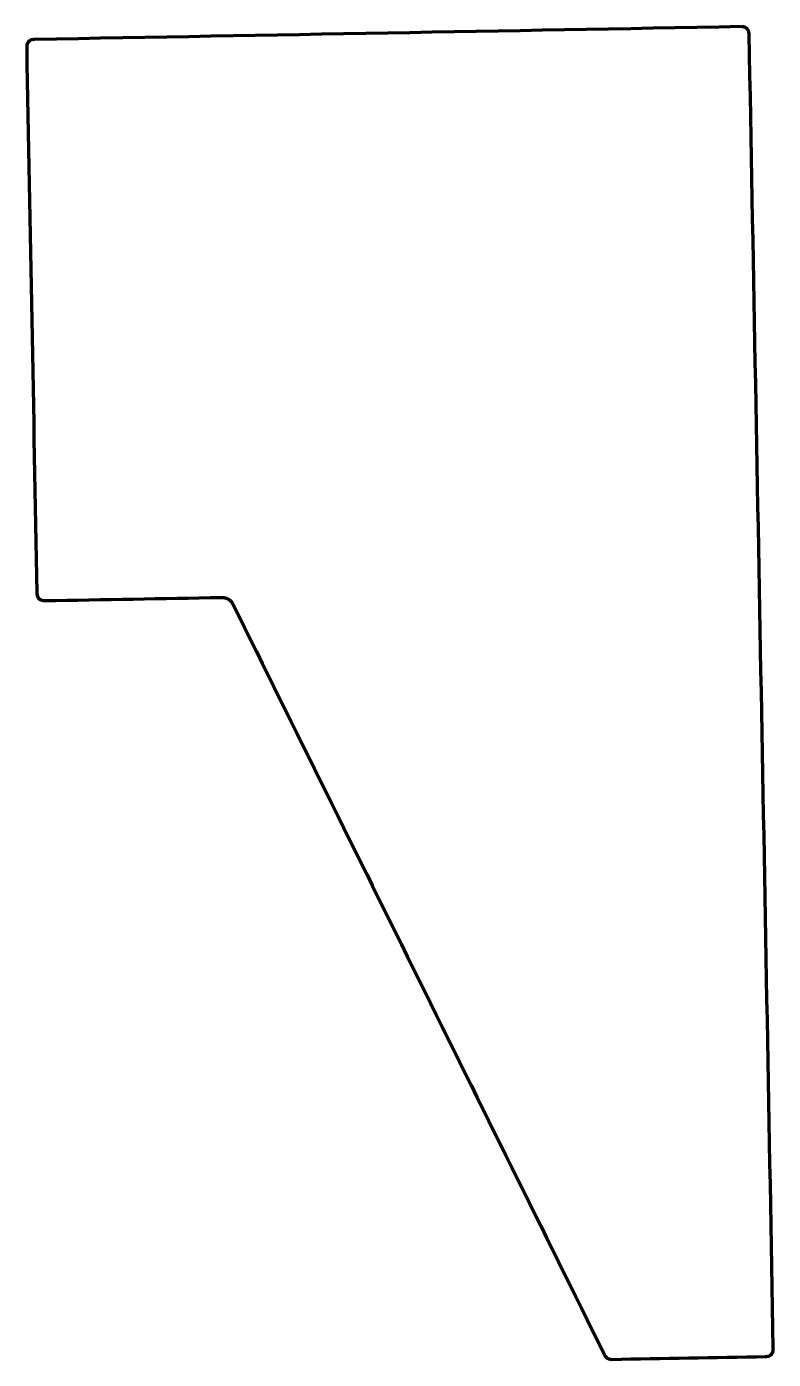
# Model space of a CAD drawing. Header units: millimetres. Extents: x 615 to 685, y 362 to 488.
import ezdxf

# ---------------------------------------------------------------- set-up
doc = ezdxf.new("R2010")
doc.units = ezdxf.units.MM
doc.layers.add('1', color=7, linetype='Continuous', true_color=0xffffff)

msp = doc.modelspace()

# ---------------------------------------------------------------- linework, layer by layer
at = {"layer": '1', "color": 155, "linetype": 'Continuous', "lineweight": 70}
for points in [[(682.38, 488.26), (660.02, 487.85), (637.66, 487.45), (615.29, 487.04)], [(685.44, 362.77), (684.69, 404.35), (683.93, 445.94), (683.15, 487.52)], [(614.56, 486.28), (614.88, 469.02), (615.2, 451.76), (615.53, 434.51)], [(616.29, 433.77), (621.87, 433.87), (627.45, 433.97), (633.03, 434.07)], [(634.17, 433.38), (645.92, 409.64), (657.67, 385.9), (669.42, 362.16)], [(670.1, 361.74), (674.97, 361.83), (679.84, 361.92), (684.71, 362.01)]]:
    msp.add_open_spline(points, degree=3, dxfattribs=at)
for points, knots in [([(683.15, 487.52), (683.15, 487.67), (683.09, 487.99), (682.74, 488.24), (682.49, 488.26), (682.38, 488.26)], [0, 0, 0, 0, 0.388727, 0.732649, 1, 1, 1, 1]), ([(615.29, 487.04), (615.17, 487.03), (614.91, 487), (614.59, 486.71), (614.56, 486.42), (614.56, 486.28)], [0, 0, 0, 0, 0.311436, 0.637171, 1, 1, 1, 1]), ([(615.53, 434.51), (615.53, 434.37), (615.57, 434.12), (615.78, 433.89), (616.02, 433.78), (616.19, 433.77), (616.29, 433.77)], [0, 0, 0, 0, 0.354892, 0.582914, 0.753013, 1, 1, 1, 1]), ([(633.03, 434.07), (633.17, 434.08), (633.45, 434.05), (633.88, 433.83), (634.09, 433.55), (634.17, 433.38)], [0, 0, 0, 0, 0.295441, 0.593911, 1, 1, 1, 1]), ([(669.42, 362.16), (669.46, 362.09), (669.55, 361.94), (669.79, 361.77), (669.99, 361.74), (670.1, 361.74)], [0, 0, 0, 0, 0.300652, 0.604481, 1, 1, 1, 1]), ([(684.71, 362.01), (684.83, 362.01), (685.09, 362.05), (685.41, 362.33), (685.44, 362.63), (685.44, 362.77)], [0, 0, 0, 0, 0.312364, 0.638351, 1, 1, 1, 1])]:
    msp.add_open_spline(points, degree=3, knots=knots, dxfattribs=at)

doc.saveas('drawing.dxf')
